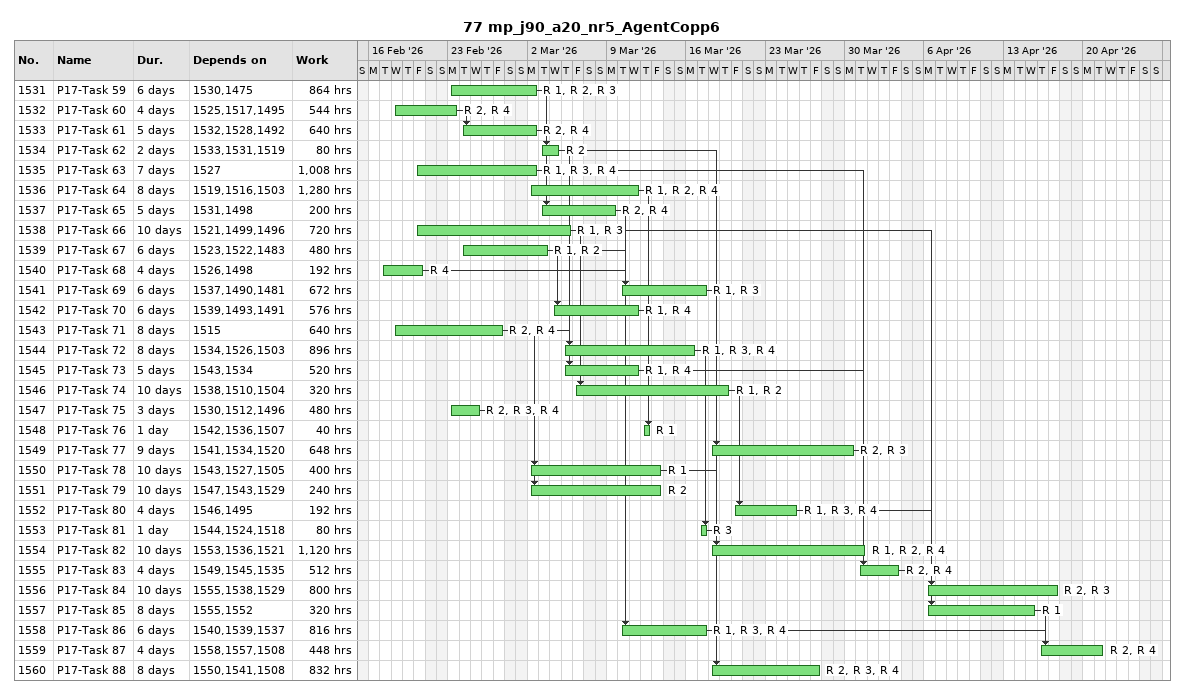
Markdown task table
77 mp_j90_a20_nr5_AgentCopp6

| ID | Task | Duration | Start | Finish | Predecessors | Resources | Work (h) |
|---|---|---|---|---|---|---|---|
| 1531 | P17-Task 59 | 6d | 2026-02-23 | 2026-03-02 | 1530, 1475 | R 1, R 2, R 3 | 864 |
| 1532 | P17-Task 60 | 4d | 2026-02-18 | 2026-02-23 | 1525, 1517, 1495 | R 2, R 4 | 544 |
| 1533 | P17-Task 61 | 5d | 2026-02-24 | 2026-03-02 | 1532, 1528, 1492 | R 2, R 4 | 640 |
| 1534 | P17-Task 62 | 2d | 2026-03-03 | 2026-03-04 | 1533, 1531, 1519 | R 2 | 80 |
| 1535 | P17-Task 63 | 7d | 2026-02-20 | 2026-03-02 | 1527 | R 1, R 3, R 4 | 1008 |
| 1536 | P17-Task 64 | 8d | 2026-03-02 | 2026-03-11 | 1519, 1516, 1503 | R 1, R 2, R 4 | 1280 |
| 1537 | P17-Task 65 | 5d | 2026-03-03 | 2026-03-09 | 1531, 1498 | R 2, R 4 | 200 |
| 1538 | P17-Task 66 | 10d | 2026-02-20 | 2026-03-05 | 1521, 1499, 1496 | R 1, R 3 | 720 |
| 1539 | P17-Task 67 | 6d | 2026-02-24 | 2026-03-03 | 1523, 1522, 1483 | R 1, R 2 | 480 |
| 1540 | P17-Task 68 | 4d | 2026-02-17 | 2026-02-20 | 1526, 1498 | R 4 | 192 |
| 1541 | P17-Task 69 | 6d | 2026-03-10 | 2026-03-17 | 1537, 1490, 1481 | R 1, R 3 | 672 |
| 1542 | P17-Task 70 | 6d | 2026-03-04 | 2026-03-11 | 1539, 1493, 1491 | R 1, R 4 | 576 |
| 1543 | P17-Task 71 | 8d | 2026-02-18 | 2026-02-27 | 1515 | R 2, R 4 | 640 |
| 1544 | P17-Task 72 | 8d | 2026-03-05 | 2026-03-16 | 1534, 1526, 1503 | R 1, R 3, R 4 | 896 |
| 1545 | P17-Task 73 | 5d | 2026-03-05 | 2026-03-11 | 1543, 1534 | R 1, R 4 | 520 |
| 1546 | P17-Task 74 | 10d | 2026-03-06 | 2026-03-19 | 1538, 1510, 1504 | R 1, R 2 | 320 |
| 1547 | P17-Task 75 | 3d | 2026-02-23 | 2026-02-25 | 1530, 1512, 1496 | R 2, R 3, R 4 | 480 |
| 1548 | P17-Task 76 | 1d | 2026-03-12 | 2026-03-12 | 1542, 1536, 1507 | R 1 | 40 |
| 1549 | P17-Task 77 | 9d | 2026-03-18 | 2026-03-30 | 1541, 1534, 1520 | R 2, R 3 | 648 |
| 1550 | P17-Task 78 | 10d | 2026-03-02 | 2026-03-13 | 1543, 1527, 1505 | R 1 | 400 |
| 1551 | P17-Task 79 | 10d | 2026-03-02 | 2026-03-13 | 1547, 1543, 1529 | R 2 | 240 |
| 1552 | P17-Task 80 | 4d | 2026-03-20 | 2026-03-25 | 1546, 1495 | R 1, R 3, R 4 | 192 |
| 1553 | P17-Task 81 | 1d | 2026-03-17 | 2026-03-17 | 1544, 1524, 1518 | R 3 | 80 |
| 1554 | P17-Task 82 | 10d | 2026-03-18 | 2026-03-31 | 1553, 1536, 1521 | R 1, R 2, R 4 | 1120 |
| 1555 | P17-Task 83 | 4d | 2026-03-31 | 2026-04-03 | 1549, 1545, 1535 | R 2, R 4 | 512 |
| 1556 | P17-Task 84 | 10d | 2026-04-06 | 2026-04-17 | 1555, 1538, 1529 | R 2, R 3 | 800 |
| 1557 | P17-Task 85 | 8d | 2026-04-06 | 2026-04-15 | 1555, 1552 | R 1 | 320 |
| 1558 | P17-Task 86 | 6d | 2026-03-10 | 2026-03-17 | 1540, 1539, 1537 | R 1, R 3, R 4 | 816 |
| 1559 | P17-Task 87 | 4d | 2026-04-16 | 2026-04-21 | 1558, 1557, 1508 | R 2, R 4 | 448 |
| 1560 | P17-Task 88 | 8d | 2026-03-18 | 2026-03-27 | 1550, 1541, 1508 | R 2, R 3, R 4 | 832 |
